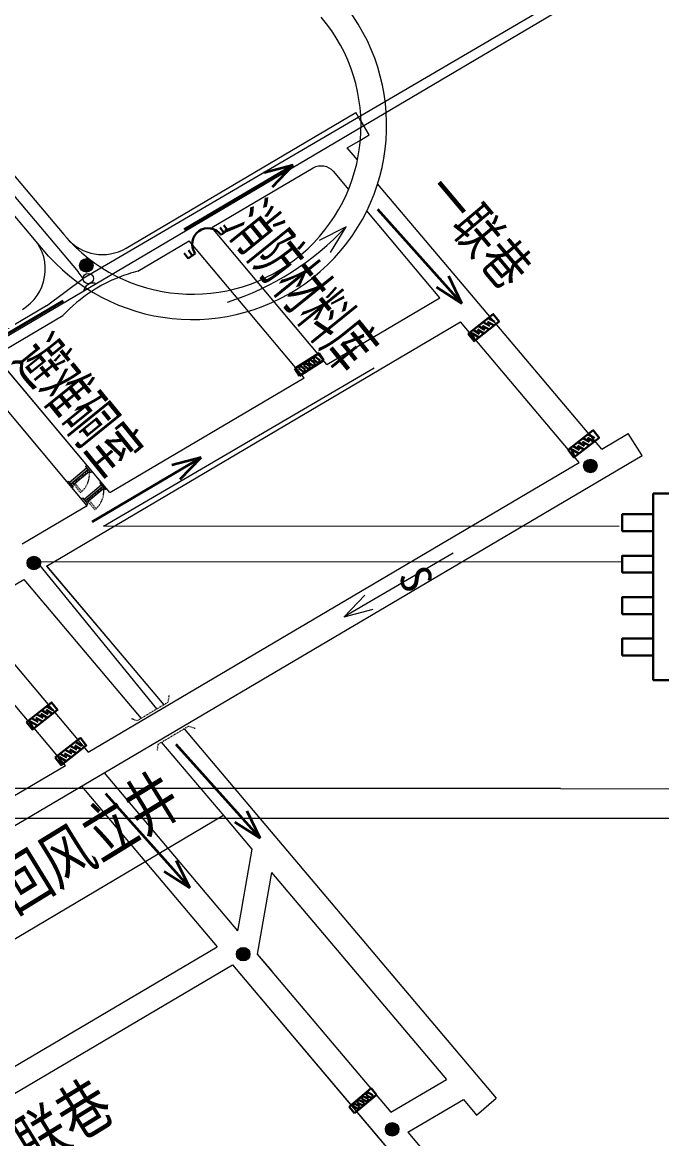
# Model space of a CAD drawing. Header units: millimetres. Extents: x 2501 to 6983, y 1724 to 12691.
# Drawn here: x 5210.5 to 5333.8, y 3849.5 to 4064.9 of the extents above; entities that cross this region are included whole.
import ezdxf
from ezdxf.enums import TextEntityAlignment as Align

# ---------------------------------------------------------------- set-up
doc = ezdxf.new("R2010")
doc.units = ezdxf.units.MM
doc.linetypes.add('2X0_5', pattern=[2.5, 2, -0.5])
for name, color, linetype in [('16', 3, 'Continuous'), ('4、10月', 131, 'Continuous'), ('JMD', 6, 'Continuous'), ('TK', 7, 'Continuous'), ('通风系统', 7, 'Continuous'), ('风流', 7, 'Continuous')]:
    doc.layers.add(name, color=color, linetype=linetype)
doc.layers.add('井下工业网光缆', color=5, linetype='Continuous', lineweight=30)
doc.styles.get("Standard").update_dxf_attribs({"font": 'arial.ttf'})
doc.styles.add('新宋体', font='', dxfattribs={"width": 0.8})
doc.styles.add('标准', font='', dxfattribs={"width": 0.667})
doc.styles.get('新宋体').set_extended_font_data('NSimSun')
doc.styles.get('标准').set_extended_font_data('SimSun')
doc.linetypes.add('442', pattern='A,5,[175,AAA.SHX,S=1,R=90,X=0,Y=0],5', length=10)

# ---------------------------------------------------------------- blocks, each defined once
blk = doc.blocks.new('A$C12DB153C')
at = {"layer": '风流', "color": 5, "lineweight": 35}
for p, q in [((0, 18.19), (16.26, 0)), ((16.26, 0), (13.72, 5.22)), ((11.36, 3.11), (16.26, 0))]:
    blk.add_line(p, q, dxfattribs=at)
blk = doc.blocks.new('调节')
at = {"layer": 'JMD', "color": 5, "linetype": 'Continuous', "lineweight": 30}
for p, q in [((-0.18, 3.8), (-2.23, 2.77)), ((-0.63, 3.36), (-1.49, 1.76)), ((0.25, 3.24), (-0.61, 1.64)), ((0.36, 2.19), (-0.5, 0.59)), ((1.25, 2.07), (0.39, 0.47)), ((1.36, 1.01), (0.5, -0.59)), ((2.24, 0.9), (1.39, -0.7)), ((2.35, -0.16), (1.49, -1.76)), ((3.24, -0.27), (2.38, -1.87)), ((4.24, -1.45), (2.49, -2.93))]:
    blk.add_line(p, q, dxfattribs=at)
blk.add_lwpolyline([(-0.74, 4.41), (4.24, -1.45), (2.49, -2.93), (-2.49, 2.93)], close=True, dxfattribs=at)
blk = doc.blocks.new('A$C0C37771A')
at = {"layer": 'JMD', "color": 1, "linetype": 'Continuous', "lineweight": 30}
for p, q in [((4.14, 4.68, -1.2), (3.39, 3.93, -1.2)), ((3.7, 4.24, -1.2), (4.25, 3.69, -1.2)), ((4.14, 4.68, -1.2), (4.69, 4.13, -1.2)), ((0.68, 1.22, -1.2), (0, 0.55, -1.2)), ((0, 0.55, -1.2), (0.54, 0, -1.2)), ((0.37, 0.91, -1.2), (0.91, 0.37, -1.2))]:
    blk.add_line(p, q, dxfattribs=at)
blk.add_arc((2.04, 2.58, -1.2), 1.92, 224.8776, 44.8776, dxfattribs=at)
blk = doc.blocks.new('A$C4A5408C1')
at = {"layer": 'JMD', "color": 5, "linetype": 'Continuous', "lineweight": 30}
for p, q in [((0, 1.41), (4.73, 4.29)), ((0.86, 0), (5.58, 2.89)), ((1.89, 2.56), (1.71, 1.94)), ((1.89, 2.56), (2.93, 1.77)), ((2.83, 3.14), (2.65, 2.52)), ((2.65, 2.52), (3.69, 1.73)), ((2.83, 3.14), (3.88, 2.35)), ((3.78, 3.72), (3.6, 3.1)), ((3.6, 3.1), (4.64, 2.31)), ((3.88, 2.35), (3.69, 1.73)), ((3.78, 3.72), (4.82, 2.93)), ((4.82, 2.93), (4.64, 2.31)), ((4.73, 4.29), (5.58, 2.89)), ((0, 1.41), (0.86, 0)), ((0.94, 1.99), (0.76, 1.37)), ((0.76, 1.37), (1.8, 0.58)), ((0.94, 1.99), (1.99, 1.2)), ((1.71, 1.94), (2.75, 1.15)), ((1.99, 1.2), (1.8, 0.58)), ((2.93, 1.77), (2.75, 1.15))]:
    blk.add_line(p, q, dxfattribs=at)
blk = doc.blocks.new('12')
at = {"lineweight": 20}
for points in [[(421647.29, 4239431.68, 1), (421649.92, 4239431.68, 1)], [(421744.5, 4239392.99, 1), (421747.12, 4239392.99, 1)], [(421637.17, 4239374.27, 1), (421639.8, 4239374.27, 1)], [(421677.55, 4239298.81, 1), (421680.18, 4239298.81, 1)], [(421706.27, 4239265.02, 1), (421708.9, 4239265.02, 1)]]:
    blk.add_hatch(color=1, dxfattribs=at).paths.add_polyline_path(points)
at = {"layer": 'JMD', "linetype": 'Continuous', "lineweight": 20}
for points in [[(421645.31, 4239389.81), (421645.56, 4239389.5), (421648.92, 4239392.3), (421648.66, 4239392.6)], [(421648.11, 4239386.54), (421648.36, 4239386.24), (421651.72, 4239389.04), (421651.46, 4239389.34)]]:
    blk.add_hatch(color=30, dxfattribs=at).paths.add_polyline_path(points)
at = {"color": 0, "lineweight": 20, "ltscale": 5}
for p, q in [((421700.91, 4239452.02, 7363.18), (421698.93, 4239454.37, 7363.18)), ((421721.84, 4239427.25, 7363.18), (421704.78, 4239447.44, 7363.18)), ((421716.81, 4239425.44, 7363.18), (421702.68, 4239442.18, 7363.18)), ((421694.99, 4239412.57, 7363.18), (421672.83, 4239438.97, 7363.18)), ((421690.63, 4239409.99, 7363.18), (421668.46, 4239436.39, 7363.18)), ((421748.02, 4239396.25, 7363.18), (421721.84, 4239427.25, 7363.18)), ((421631, 4239414.28, 7363.18), (421644.1, 4239422.01, 7363.18)), ((421743.66, 4239393.67, 7363.18), (421720.74, 4239420.79, 7363.18)), ((421653.16, 4239387.88, 7363.18), (421631, 4239414.28, 7363.18)), ((421648.79, 4239385.31, 7363.18), (421626.63, 4239411.71, 7363.18)), ((421648.94, 4239337.79, 7363.18), (421743.66, 4239393.67, 7363.18)), ((421648.79, 4239385.31, 7363.18), (421636.23, 4239377.9, 7363.18)), ((421640.9, 4239373.68, 7363.18), (421658.33, 4239353.06, 7362.99)), ((421640.91, 4239373.69, 7363.19), (421663.54, 4239346.9, 7363.19)), ((421636.54, 4239371.11, 7270.35), (421659.19, 4239344.3, 7270.35)), ((421626.12, 4239364.96, 12180.47), (421648.94, 4239337.79, 12180.47)), ((421644.58, 4239335.22, 12180.47), (421621.67, 4239362.34, 12180.47)), ((421667.46, 4239342.26, 7363.19), (421727.66, 4239271.01, 12273.31)), ((421663.11, 4239339.66, 7270.35), (421675.1, 4239325.47, 7270.35)), ((421632.24, 4239327.93, 12273.3), (421644.58, 4239335.22, 12273.3)), ((421652.02, 4239333.8, 12366.08), (421677.78, 4239303.31, 12366.08)), ((421647.65, 4239331.22, 12180.47), (421673.84, 4239300.23, 12180.47)), ((421675.1, 4239325.47, 7270.35), (421680.51, 4239319.07, 7270.35)), ((421684.3, 4239314.58, 9520.96), (421718.04, 4239274.64, 12273.3)), ((421681.58, 4239298.82, 7363.19), (421684.38, 4239295.5, 7363.19)), ((421681.58, 4239298.82, 12366.08), (421707.34, 4239268.33, 12366.08)), ((421676.78, 4239296.75, 12180.47), (422105.39, 4238789.43, 12180.47)), ((421721.32, 4239270.77, 12180.47), (421723.84, 4239267.78, 12180.47)), ((421723.84, 4239267.78, 12273.3), (421727.66, 4239271.01, 12273.31)), ((421710.61, 4239264.45, 12366.08), (422004.02, 4238917.17, 12366.08))]:
    blk.add_line(p, q, dxfattribs=at)
at = {"color": 7, "linetype": '442', "lineweight": 20, "ltscale": 0.005}
blk.add_line((421653.16, 4239387.88, 10116.5), (421633.27, 4239411.57, 7363.18), dxfattribs=at)
at = {"color": 7, "lineweight": 20, "ltscale": 0.005}
blk.add_line((421624, 4239295.35, -860.55), (421674.93, 4239325.53, -860.87), dxfattribs=at)
at = {"color": 0, "lineweight": 20, "ltscale": 5, "flags": 128}
for points, elevation in [([(421656.28, 4239435.01), (421700.59, 4239461.15)], 7363.18), ([(421701.57, 4239459.49), (421700.59, 4239461.15)], 7363.18), ([(421703.13, 4239456.84), (421701.58, 4239459.47)], 7363.18), ([(421698.93, 4239454.37), (421701.47, 4239455.86)], 7363.18), ([(421701.47, 4239455.86), (421703.13, 4239456.84)], 7363.18), ([(421658.54, 4239430.54), (421668.46, 4239436.39)], 7363.18), ([(421748.02, 4239396.25), (421753.09, 4239399.24)], 7363.18), ([(421755.77, 4239395.02), (421753.09, 4239399.24)], 7363.18), ([(421652.02, 4239333.8), (421755.77, 4239395.02)], 7363.18), ([(421513.34, 4239251.98), (421652.02, 4239333.8)], 9818.24), ([(421653.14, 4239334.46), (421653.14, 4239334.46)], 9818.24)]:
    blk.add_lwpolyline(points, dxfattribs=dict(at, elevation=elevation))
at = {"color": 3, "lineweight": 20, "ltscale": 5, "elevation": 11195.28}
blk.add_lwpolyline([(421701.44, 4239461.65), (421701.44, 4239461.65)], dxfattribs=at)
at = {"color": 0, "lineweight": 20, "ltscale": 5, "elevation": 7363.18, "flags": 128}
blk.add_lwpolyline([(421672.83, 4239438.97), (421692.38, 4239450.5, -0.365701), (421696.19, 4239449.85), (421699.17, 4239446.33)], format="xyb", dxfattribs=at)
at = {"color": 0, "lineweight": 20, "ltscale": 5}
for points, elevation in [([(421694.99, 4239412.57), (421716.81, 4239425.44)], 8740.22), ([(421640.9, 4239373.68), (421720.74, 4239420.79)], 7363.18), ([(421653.17, 4239387.89), (421690.63, 4239409.99)], 8740.22), ([(421626.12, 4239364.96), (421636.54, 4239371.11)], 7363.18), ([(421680.51, 4239319.07), (421678.59, 4239307.98)], 7363.19), ([(421684.3, 4239314.58), (421681.58, 4239298.82)], 7363.19), ([(421678.59, 4239307.97), (421677.78, 4239303.31)], 7363.19), ([(421539.49, 4239220.96), (421673.84, 4239300.23)], 12273.3), ([(421542.43, 4239217.47), (421676.79, 4239296.75)], 12273.3), ([(421676.77, 4239296.74), (422299.27, 4238559.96)], 12273.3), ([(421707.34, 4239268.33), (421718.04, 4239274.64)], 12273.3), ([(421710.61, 4239264.45), (421721.32, 4239270.77)], 12273.3)]:
    blk.add_lwpolyline(points, dxfattribs=dict(at, elevation=elevation))
at = {"color": 7, "linetype": '2X0_5', "lineweight": 20, "ltscale": 0.005, "elevation": 7363.19, "flags": 128}
for points in [[(421664.52, 4239348.68), (421664.34, 4239347.38), (421658.4, 4239343.83), (421657.3, 4239344.24)], [(421669.59, 4239342.33), (421668.36, 4239342.79), (421662.42, 4239339.25), (421662.26, 4239338.08)]]:
    blk.add_lwpolyline(points, dxfattribs=at)
at = {"color": 1, "lineweight": 20}
for centre in [(421648.61, 4239431.68, 17635.94), (421745.81, 4239392.99, 9818.24), (421638.48, 4239374.27, 13153.13), (421678.86, 4239298.81, 9818.24), (421707.58, 4239265.02, 9818.24)]:
    blk.add_circle(centre, 1.31, dxfattribs=at)
at = {"color": 0, "lineweight": 20, "ltscale": 5}
for centre, radius, start, end in [((421631.7, 4239430.95, 6285.16), 9, 300.5422, 40.1922), ((421651.71, 4239442.76, 6285.16), 9, 220.1833, 300.5422), ((421665.67, 4239401.95, 6287.16), 29.46, 104.0018, 111.4578), ((421665.67, 4239401.95, 6287.16), 29.46, 111.4578, 122.7788), ((421665.67, 4239401.95, 6287.16), 29.46, 123.0598, 137.0827)]:
    blk.add_arc(centre, radius, start, end, dxfattribs=at)
at = {"color": 7, "linetype": '442', "lineweight": 20, "ltscale": 0.005}
blk.add_arc((421649.99, 4239426.27, 6584.26), 2, 80.0888, 166.8733, dxfattribs=at)
at = {"layer": '16', "lineweight": 20, "ltscale": 0.005}
blk.add_circle((421648.98, 4239429.14, 7363.18), 1, dxfattribs=at)
at = {"layer": 'JMD', "color": 30, "linetype": 'Continuous', "lineweight": 20}
for p, q in [((421641.34, 4239433.48, 12273.3), (421541.41, 4239551.76, 12273.3)), ((421582.31, 4239510.98, 12273.3), (421644.26, 4239437.63, 12273.3)), ((421645.31, 4239389.81, 7362.93), (421648.66, 4239392.6, 7362.93)), ((421645.56, 4239389.5, 7362.94), (421648.91, 4239392.3, 7362.94)), ((421645.83, 4239389.18, 7362.93), (421649.19, 4239391.97, 7362.93)), ((421647.74, 4239391.29, 7362.93), (421648, 4239390.98, 7362.93)), ((421648.03, 4239391.54, 7362.93), (421648.3, 4239391.22, 7362.93)), ((421648.33, 4239391.79, 7362.93), (421648.59, 4239391.47, 7362.93)), ((421648.68, 4239393.12, 7362.94), (421648.42, 4239392.9, 7362.94)), ((421648.42, 4239392.9, 7362.94), (421649.41, 4239391.7, 7362.94)), ((421648.62, 4239392.03, 7362.93), (421648.88, 4239391.71, 7362.93)), ((421649.41, 4239391.7, 7362.94), (421649.7, 4239391.94, 7362.94)), ((421644.86, 4239389.89, 7362.94), (421645.08, 4239390.07, 7362.94)), ((421645.08, 4239390.07, 7362.94), (421646.08, 4239388.88, 7362.94)), ((421645.65, 4239389.56, 7362.93), (421645.92, 4239389.24, 7362.93)), ((421645.95, 4239389.8, 7362.93), (421646.21, 4239389.49, 7362.93)), ((421646.24, 4239390.05, 7362.93), (421646.51, 4239389.73, 7362.93)), ((421646.54, 4239390.29, 7362.93), (421646.8, 4239389.98, 7362.93)), ((421646.83, 4239390.54, 7362.93), (421647.09, 4239390.22, 7362.93)), ((421647.12, 4239390.78, 7362.93), (421647.39, 4239390.47, 7362.93)), ((421647.43, 4239391.04, 7362.93), (421647.69, 4239390.72, 7362.93)), ((421648.11, 4239386.54, 7363.18), (421651.46, 4239389.34, 7363.18)), ((421648.36, 4239386.24, 7363.18), (421651.72, 4239389.04, 7363.18)), ((421651.48, 4239389.86, 7363.18), (421651.22, 4239389.64, 7363.18)), ((421651.22, 4239389.64, 7363.18), (421652.22, 4239388.44, 7363.18)), ((421646.08, 4239388.88, 7362.94), (421645.88, 4239388.71, 7362.94)), ((421648.64, 4239385.91, 7363.18), (421651.99, 4239388.71, 7363.18)), ((421649.34, 4239387.03, 7363.18), (421649.6, 4239386.71, 7363.18)), ((421649.63, 4239387.28, 7363.18), (421649.9, 4239386.96, 7363.18)), ((421649.93, 4239387.52, 7363.18), (421650.19, 4239387.2, 7363.18)), ((421650.23, 4239387.78, 7363.18), (421650.5, 4239387.46, 7363.18)), ((421650.54, 4239388.03, 7363.18), (421650.8, 4239387.72, 7363.18)), ((421650.83, 4239388.28, 7363.18), (421651.1, 4239387.96, 7363.18)), ((421651.13, 4239388.52, 7363.18), (421651.39, 4239388.21, 7363.18)), ((421651.42, 4239388.77, 7363.18), (421651.69, 4239388.45, 7363.18)), ((421652.22, 4239388.44, 7363.18), (421652.5, 4239388.67, 7363.18)), ((421647.67, 4239386.63, 7363.18), (421647.89, 4239386.81, 7363.18)), ((421647.89, 4239386.81, 7363.18), (421648.89, 4239385.61, 7363.18)), ((421648.46, 4239386.29, 7363.18), (421648.72, 4239385.98, 7363.18)), ((421648.89, 4239385.61, 7363.18), (421648.68, 4239385.44, 7363.18)), ((421648.75, 4239386.54, 7363.18), (421649.01, 4239386.22, 7363.18)), ((421649.04, 4239386.79, 7363.18), (421649.31, 4239386.47, 7363.18))]:
    blk.add_line(p, q, dxfattribs=at)
at = {"layer": 'JMD', "color": 30, "linetype": '2X0_5', "lineweight": 20, "ltscale": 0.0001}
for p, q in [((421646.17, 4239389.45, 7362.93), (421647.5, 4239387.85, 7362.93)), ((421646.41, 4239389.66, 7362.93), (421647.75, 4239388.06, 7362.93)), ((421647.51, 4239387.86, 7362.93), (421647.75, 4239388.06, 7362.93)), ((421648.92, 4239386.15, 7363.18), (421650.26, 4239384.55, 7363.18)), ((421649.17, 4239386.35, 7363.18), (421650.51, 4239384.75, 7363.18)), ((421650.26, 4239384.55, 7363.18), (421650.51, 4239384.75, 7363.18))]:
    blk.add_line(p, q, dxfattribs=at)
at = {"layer": 'JMD', "color": 30, "linetype": 'Continuous', "lineweight": 20}
for centre, radius, start, end in [((421669.05, 4239458.7, 14429.34), 37.47, 222.3057, 40.0524), ((421669.08, 4239458.61, 12273.3), 32.5, 220.1922, 40.1922)]:
    blk.add_arc(centre, radius, start, end, dxfattribs=at)
at = {"layer": 'JMD', "color": 30, "linetype": '2X0_5', "lineweight": 20, "ltscale": 0.0001}
for centre in [(421644.58, 4239391.45, 7362.93), (421647.34, 4239388.15, 7363.18)]:
    blk.add_arc(centre, 4.64, 313.0505, 6.4356, dxfattribs=at)
at = {"layer": '风流', "color": 5, "lineweight": 20}
for p, q in [((421698.69, 4239439.12, 13246.92), (421693.53, 4239436.46, 13246.92)), ((421695.69, 4239434.15, 13246.92), (421698.69, 4239439.12, 13246.92))]:
    blk.add_line(p, q, dxfattribs=at)
at = {"layer": '风流', "color": 1, "lineweight": 20}
for p, q in [((421719.38, 4239376.17, 5826.87), (421698.3, 4239363.88, 5826.87)), ((421702.33, 4239368.06, 5826.87), (421698.3, 4239363.88, 5826.87)), ((421698.3, 4239363.88, 5826.87), (421703.92, 4239365.33, 5826.87))]:
    blk.add_line(p, q, dxfattribs=at)
at = {"layer": '风流', "color": 5, "lineweight": 20}
blk.add_arc((421659.25, 4239475.99, 13246.92), 54, 287.8478, 316.9262, dxfattribs=at)
at = {"lineweight": 20}
for p, rotation in [((421685.31, 4239435.05, 5245.38), 78.66468793723719), ((421626.27, 4239428.36, 6172.81), 258.8012140118159), ((421667.57, 4239378.69, 5698.89), 78.80121383970179)]:
    blk.add_blockref('A$C12DB153C', p, dxfattribs=dict(at, rotation=rotation))
for p in [(421704.77, 4239424.35, 9818.24), (421665.89, 4239321.16, 9818.24), (421652.29, 4239311.62, 9818.24)]:
    blk.add_blockref('A$C12DB153C', p, dxfattribs=at)
for p, xscale, yscale, zscale, rotation in [((421725.79, 4239418.93, 7363.18), 0.8000000000000151, 0.8000000000000151, 0.8000000000000151, 87.72010968780573), ((421745.06, 4239396.52, 12273.3), 0.8000000000000151, 0.8000000000000151, 0.8000000000000151, 87.72010968780573), ((421640.63, 4239344.04, 7363.18), 0.7999999999999998, 0.7999999999999998, 0.7999999999999998, 87.72010968780774), ((421646.17, 4239337.18, 12273.3), 0.8000000000000013, 0.8000000000000013, 0.8000000000000013, 87.72010968780717)]:
    blk.add_blockref('调节', p, dxfattribs=dict(at, xscale=xscale, yscale=yscale, zscale=zscale, rotation=rotation))
at = {"color": 0, "lineweight": 20, "ltscale": 0.8, "rotation": 1.119592190426105}
blk.add_blockref('A$C4A5408C1', (421688.87, 4239410.38, 11675.95), dxfattribs=at)
at = {"layer": 'TK', "color": 4, "lineweight": 20, "ltscale": 0.8, "xscale": 1.599999997709481, "yscale": 1.599999997709481, "zscale": 1.599999997709481, "rotation": 170.6910409745644}
blk.add_blockref('A$C0C37771A', (421675.97, 4239439.32, 11677.87), dxfattribs=at)
at = {"color": 7, "linetype": '442', "lineweight": 20, "ltscale": 0.005, "style": '标准', "width": 0.78}
blk.add_text('一联巷', height=7.711, rotation=310.1019, dxfattribs=at).set_placement((421713.28, 4239445.35, 10909.96))
at = {"color": 7, "linetype": '442', "lineweight": 20, "style": '标准', "width": 0.6}
for s, p in [('消防材料库', (421675.17, 4239439.18, 9818.24)), ('避难硐室', (421634.35, 4239413.47, 11195.28))]:
    e = blk.add_text(s, height=9, rotation=308.9607, dxfattribs=at)
    e.set_placement(p)
    e.dxf.unprotected_set("ltscale", 0)
at = {"color": 7, "linetype": '442', "lineweight": 20, "ltscale": 0.005, "style": '标准', "width": 0.78}
for s, p in [('暗回风立井', (421669.12, 4239324.36, 7363.18)), ('21盘区运输联巷', (421656.05, 4239265.11, 7363.18))]:
    blk.add_text(s, height=9.072, rotation=31.555, dxfattribs=at).set_placement(p, align=Align.BOTTOM_RIGHT)
at = {"layer": '通风系统', "color": 1, "lineweight": 20, "insert": (421714.09, 4239374.37, 5829.94), "char_height": 6.075, "width": 34.878, "attachment_point": 1, "rotation": 294.8265}
blk.add_mtext('{\\fSimSun|b0|i0|c134|p2;S}', dxfattribs=at)
blk = doc.blocks.new('安全监控分站')
at = {"layer": '4、10月', "color": 1}
blk.add_lwpolyline([(402267.09, 4250591.89), (402279.09, 4250591.89), (402279.09, 4250585.89), (402267.09, 4250585.89)], close=True, dxfattribs=at)
at = {"layer": '井下工业网光缆', "color": 4, "lineweight": 30}
for p, q in [((402270.09, 4250603.56), (402273.09, 4250604.76)), ((402273.09, 4250604.76), (402276.09, 4250603.56)), ((402270.09, 4250601.16), (402270.09, 4250603.56)), ((402276.09, 4250601.16), (402276.09, 4250603.56)), ((402261.09, 4250565.16), (402285.09, 4250565.16))]:
    blk.add_line(p, q, dxfattribs=at)
for points in [[(402261.09, 4250601.16), (402285.09, 4250601.16), (402285.09, 4250565.16), (402261.09, 4250565.16)], [(402255.09, 4250593.89), (402255.09, 4250597.16), (402261.09, 4250597.16), (402261.09, 4250593.89)], [(402291.09, 4250593.89), (402291.09, 4250597.16), (402285.09, 4250597.16), (402285.09, 4250593.89)], [(402255.09, 4250585.89), (402255.09, 4250589.16), (402261.09, 4250589.16), (402261.09, 4250585.89)], [(402291.09, 4250585.89), (402291.09, 4250589.16), (402285.09, 4250589.16), (402285.09, 4250585.89)], [(402255.09, 4250577.89), (402255.09, 4250581.16), (402261.09, 4250581.16), (402261.09, 4250577.89)], [(402291.09, 4250577.89), (402291.09, 4250581.16), (402285.09, 4250581.16), (402285.09, 4250577.89)], [(402255.09, 4250569.89), (402255.09, 4250573.16), (402261.09, 4250573.16), (402261.09, 4250569.89)], [(402291.09, 4250569.89), (402291.09, 4250573.16), (402285.09, 4250573.16), (402285.09, 4250569.89)], [(402267.8, 4250565.16), (402264.52, 4250565.16), (402264.52, 4250559.16), (402267.8, 4250559.16)], [(402274.65, 4250565.16), (402271.38, 4250565.16), (402271.38, 4250559.16), (402274.65, 4250559.16)], [(402281.51, 4250565.16), (402278.24, 4250565.16), (402278.24, 4250559.16), (402281.51, 4250559.16)]]:
    blk.add_lwpolyline(points, close=True, dxfattribs=at)
for p in [(402285.09, 4250597.89), (402285.09, 4250597.16), (402285.09, 4250594.62), (402285.09, 4250593.16), (402285.09, 4250591.35), (402285.09, 4250589.16), (402285.09, 4250588.07), (402285.09, 4250587.96), (402285.09, 4250585.16), (402285.09, 4250584.8), (402285.09, 4250581.53), (402285.09, 4250581.16), (402285.09, 4250578.25), (402285.09, 4250577.16), (402285.09, 4250574.98), (402285.09, 4250574.76), (402285.09, 4250573.16), (402285.09, 4250571.71), (402285.09, 4250569.16), (402285.09, 4250568.44), (402264.52, 4250565.16), (402267.95, 4250565.16), (402271.38, 4250565.16), (402274.81, 4250565.16), (402278.24, 4250565.16), (402281.66, 4250565.16)]:
    blk.add_point(p, dxfattribs=at)
at = {"layer": '井下工业网光缆', "color": 4, "lineweight": 30, "style": '新宋体', "width": 0.8}
blk.add_text('KJF130', height=5.225, dxfattribs=at).set_placement((402264.37, 4250577.18))

msp = doc.modelspace()

# ---------------------------------------------------------------- linework, layer by layer
at = {"color": 6, "lineweight": 20}
for p, q in [((4945.54, 4343.36, -3234.06), (5221.26, 4016.77, -3234.06)), ((5349.57, 4090.12, -3234.06), (5222.25, 4015.46, -3234.06)), ((5222.25, 4015.46, -3234.06), (5221.26, 4016.77, -3234.06)), ((5215.13, 4010.22, -3234.06), (5222.25, 4015.46, -3234.06)), ((5215.13, 4010.22, -3234.06), (5132.17, 3960.86, -3244.92)), ((5314.31, 3917.07, -3233.91), (5592.79, 3916.95, -3233.91))]:
    msp.add_line(p, q, dxfattribs=at)
at = {"color": 1, "lineweight": 20}
for p, q in [((5352.45, 4089.94, -3234.06), (5087.51, 3933.31, -3234.06)), ((5583.54, 3911.32, -3233.8), (5114.16, 3911.32, -3233.81))]:
    msp.add_line(p, q, dxfattribs=at)
at = {"lineweight": 20}
for p, q in [((5226.17, 3967.7, -3234.06), (5278.37, 3998.27, -3234.06)), ((5325.56, 3967.64, -3234.06), (5226.17, 3967.7, -3234.06)), ((5214.03, 3960.79, -3234.06), (5213.57, 3960.51, -3234.06)), ((5213.57, 3960.51, -3234.06), (5236.4, 3932.44, -3234.06)), ((5214.15, 3960.87, -3234.06), (5326.14, 3960.79, -3234.06))]:
    msp.add_line(p, q, dxfattribs=at)
at = {"color": 6, "linetype": '442', "lineweight": 20}
msp.add_line((5314.31, 3917.07, -3233.91), (5123.03, 3917.07, -3233.91), dxfattribs=at)

# ---------------------------------------------------------------- block references
at = {"lineweight": 20}
msp.add_blockref('12', (-416425.77, -4235413.67, -3234.06), dxfattribs=at)
at = {"color": 6, "lineweight": 20}
msp.add_blockref('安全监控分站', (-396928.92, -4246627.15, -3233.95), dxfattribs=at)
at = {"lineweight": 20, "ltscale": 0.8, "rotation": 8.422596694274333}
msp.add_blockref('A$C4A5408C1', (5273.72, 3854.32, -3234.06), dxfattribs=at)

doc.saveas('drawing.dxf')
